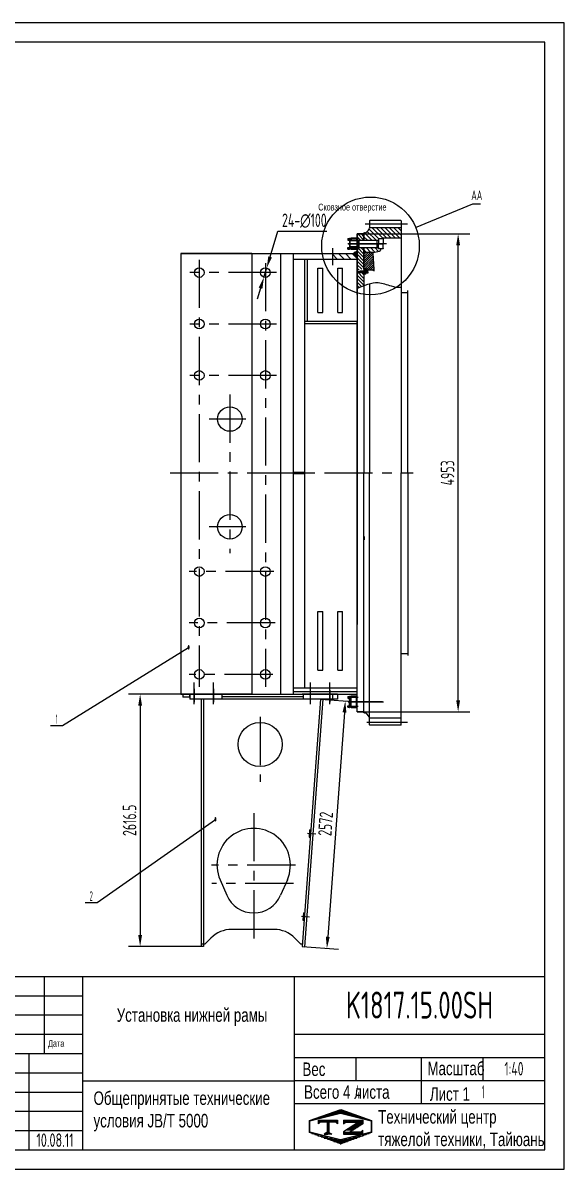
# Model space of a CAD drawing. Header units: millimetres. Extents: x 0 to 16800, y 0 to 11880.
# Drawn here: x 11187 to 16800, y 0 to 11880 of the extents above; entities that cross this region are included whole.
import ezdxf
from ezdxf.enums import TextEntityAlignment as Align

# ---------------------------------------------------------------- set-up
doc = ezdxf.new("R2010")
doc.units = ezdxf.units.MM
doc.header["$LTSCALE"] = 400
doc.linetypes.add('G', pattern=[2, 1.25, -0.25, 0.25, -0.25])
for name, color, linetype in [('01', 7, 'Continuous'), ('02', 1, 'Continuous'), ('05', 4, 'G'), ('08', 1, 'Continuous'), ('11', 3, 'Continuous'), ('THICK', 7, 'Continuous')]:
    doc.layers.add(name, color=color, linetype=linetype)
doc.styles.get("Standard").update_dxf_attribs({"font": 'isocp', "width": 0.707, "bigfont": 'intecad.shx'})
doc.dimstyles.new('INTE', dxfattribs={"dimscale": 40, "dimtxt": 3.5, "dimasz": 3, "dimexe": 3, "dimexo": 0, "dimgap": 1, "dimtad": 1, "dimdec": 4, "dimdsep": 46, "dimtxsty": 'Standard', "dimcen": 0, "dimclrd": 1, "dimclre": 1, "dimclrt": 3, "dimaunit": 1, "dimadec": 0, "dimazin": 0, "dimtfac": 1, "dimtdec": 4, "dimtmove": 0, "dimatfit": 0, "dimfxl": 1, "dimarcsym": 0})
doc.dimstyles.new('inte_cir_cir10', dxfattribs={"dimscale": 40, "dimtxt": 3.5, "dimasz": 3, "dimexe": 3, "dimexo": 0, "dimgap": 1, "dimtad": 1, "dimtoh": 1, "dimdec": 4, "dimdsep": 46, "dimtxsty": 'Standard', "dimcen": 0, "dimclrd": 1, "dimclre": 1, "dimclrt": 3, "dimaunit": 1, "dimadec": 0, "dimazin": 0, "dimtfac": 1, "dimtdec": 4, "dimtmove": 0, "dimatfit": 0, "dimfxl": 1, "dimarcsym": 0})

# ---------------------------------------------------------------- blocks, each defined once
blk = doc.blocks.new('*D158')
at = {"layer": '08', "color": 1, "lineweight": -2}
for p, q in [((13751, 9455), (13832, 9720)), ((13832, 9720), (14340, 9720)), ((13687, 9245), (13716, 9340)), ((13652, 9130), (13617, 9015))]:
    blk.add_line(p, q, dxfattribs=at)
at = {"layer": '08', "color": 1}
for points in [[(13732, 9461), (13770, 9449), (13716, 9340)], [(13633, 9136), (13671, 9124), (13687, 9245)]]:
    blk.add_solid(points, dxfattribs=at)
at = {"layer": 'Defpoints', "color": 0}
for p in [(13716, 9340), (13687, 9245)]:
    blk.add_point(p, dxfattribs=at)
at = {"layer": '08', "color": 3, "insert": (14106, 9830), "char_height": 140, "attachment_point": 5}
blk.add_mtext('24-∅100', dxfattribs=at)
blk = doc.blocks.new('*D174')
at = {"layer": '08', "color": 1, "lineweight": -2}
for p, q in [((12919, 4923), (12283, 4923)), ((12403, 4803), (12403, 2427)), ((13035, 2307), (12283, 2307))]:
    blk.add_line(p, q, dxfattribs=at)
at = {"layer": '08', "color": 1}
for points in [[(12383, 4803), (12423, 4803), (12403, 4923)], [(12383, 2427), (12423, 2427), (12403, 2307)]]:
    blk.add_solid(points, dxfattribs=at)
at = {"layer": 'Defpoints', "color": 0}
for p in [(12919, 4923), (12403, 2307), (13035, 2307)]:
    blk.add_point(p, dxfattribs=at)
at = {"layer": '08', "color": 3, "insert": (12293, 3615), "char_height": 140, "attachment_point": 5, "rotation": 90}
blk.add_mtext('2616.5', dxfattribs=at)
blk = doc.blocks.new('*D175')
at = {"layer": '08', "color": 1, "lineweight": -2}
for p, q in [((14273, 4872), (14651, 4843)), ((14522, 4733), (14349, 2407)), ((14082, 2307), (14460, 2279))]:
    blk.add_line(p, q, dxfattribs=at)
at = {"layer": '08', "color": 1}
for points in [[(14502, 4734), (14542, 4731), (14531, 4852)], [(14329, 2409), (14369, 2406), (14340, 2287)]]:
    blk.add_solid(points, dxfattribs=at)
at = {"layer": 'Defpoints', "color": 0}
for p in [(14273, 4872), (14082, 2307), (14340, 2287)]:
    blk.add_point(p, dxfattribs=at)
at = {"layer": '08', "color": 3, "insert": (14326, 3578), "char_height": 140, "attachment_point": 5, "rotation": 85.7445}
blk.add_mtext('2572', dxfattribs=at)
blk = doc.blocks.new('*D192')
at = {"layer": '08', "color": 1, "lineweight": -2}
for p, q in [((14724, 9693), (15821, 9693)), ((15701, 4860), (15701, 9573)), ((14724, 4740), (15821, 4740))]:
    blk.add_line(p, q, dxfattribs=at)
at = {"layer": '08', "color": 1}
for points in [[(15681, 9573), (15721, 9573), (15701, 9693)], [(15681, 4860), (15721, 4860), (15701, 4740)]]:
    blk.add_solid(points, dxfattribs=at)
at = {"layer": 'Defpoints', "color": 0}
for p in [(14724, 9693), (15701, 9693), (14724, 4740)]:
    blk.add_point(p, dxfattribs=at)
at = {"layer": '08', "color": 3, "insert": (15591, 7216), "char_height": 140, "attachment_point": 5, "rotation": 90}
blk.add_mtext('4953', dxfattribs=at)
blk = doc.blocks.new('*U188')
at = {"layer": '01'}
for p, q in [((0, 0), (72, 0)), ((0, 0), (2, -2)), ((2, -2), (70, -2)), ((72, 0), (70, -2))]:
    blk.add_line(p, q, dxfattribs=at)
blk = doc.blocks.new('JG')
at = {"layer": '02', "linetype": 'Continuous'}
h = blk.add_hatch(dxfattribs=at)
h.set_pattern_fill('LINE', color=1, scale=2, angle=-45, style=0)
h.set_pattern_definition([(315, (-1165.1466, 31310.6454), (4.490128, 4.490128), [])])
h.paths.add_polyline_path([(15286, 9262), (15286, 9257), (15284, 9257), (15284, 9249), (15303, 9249), (15303, 9262)])
edge = h.paths.add_edge_path()
edge.add_line((15286, 9289), (15286, 9280))
edge.add_line((15286, 9280), (15303, 9280))
edge.add_line((15303, 9280), (15303, 9303))
edge.add_line((15303, 9303), (15299, 9303))
edge.add_arc((15299, 9300), 3, 90, 165)
edge.add_line((15296, 9301), (15294, 9292))
edge.add_arc((15289, 9294), 5, 270, 345, ccw=False)
edge.add_line((15289, 9289), (15286, 9289))
at = {"layer": '01', "color": 7, "linetype": 'Continuous'}
for p, q in [((15289, 9289), (15286, 9289)), ((15294, 9292), (15296, 9301)), ((15303, 9303), (15299, 9303))]:
    blk.add_line(p, q, dxfattribs=at)
at = {"layer": '01'}
for p, q in [((15286, 9289), (15286, 9257)), ((15303, 9280), (15286, 9280)), ((15303, 9249), (15303, 9303)), ((15284, 9257), (15284, 9249)), ((15286, 9257), (15284, 9257)), ((15303, 9249), (15284, 9249)), ((15303, 9262), (15286, 9262))]:
    blk.add_line(p, q, dxfattribs=at)
at = {"layer": '01', "color": 7, "linetype": 'Continuous'}
for centre, radius, start, end in [((15289, 9294), 5, 270, 345), ((15299, 9300), 3, 90, 165)]:
    blk.add_arc(centre, radius, start, end, dxfattribs=at)
at = {"layer": '05', "color": 142, "linetype": 'G'}
blk.add_line((15314, 9271), (15276, 9271), dxfattribs=at)
blk = doc.blocks.new('*U196')
at = {"layer": '01'}
for p, q in [((-12, 4), (-12, 0)), ((0, 4), (-12, 4)), ((-12, 0), (0, 0)), ((0, 0), (-2, 4)), ((0, 4), (2, 0)), ((0, 4), (12, 4)), ((12, 0), (0, 0)), ((12, 4), (12, 0))]:
    blk.add_line(p, q, dxfattribs=at)
at = {"layer": '05'}
blk.add_line((0, 6), (0, -2), dxfattribs=at)
blk = doc.blocks.new('HJGFAS')
at = {"layer": '02', "linetype": 'Continuous', "ltscale": 0.75}
h = blk.add_hatch(dxfattribs=at)
h.set_pattern_fill('LINE', color=1, scale=5, angle=45, style=0)
h.set_pattern_definition([(45, (12145.463, 21111.644), (-11.22532, 11.22532), [])])
h.paths.add_polyline_path([(14816, 9492, 0.397722), (14806, 9501), (14754, 9501, 0.213422), (14751, 9500, -0.213422), (14749, 9499), (14739, 9499, -0.317837), (14737, 9501), (14724, 9501), (14724, 9316), (14729, 9316, 0.339454), (14734, 9320), (14736, 9329), (14737, 9331), (14739, 9331), (14747, 9331), (14749, 9331), (14749, 9329), (14751, 9319, 0.36397), (14754, 9316), (14815, 9316, 0.4309), (14825, 9327), (14825, 9327)])
at = {"layer": '01'}
for p, q in [((14724, 9515), (14724, 9326)), ((14817, 9501), (14737, 9501)), ((14787, 9501), (14787, 9501)), ((14817, 9501), (14787, 9501)), ((14678, 9305), (14675, 9299)), ((14678, 9292), (14675, 9299)), ((14685, 9305), (14678, 9305)), ((14678, 9305), (14678, 9299)), ((14678, 9292), (14678, 9299)), ((14685, 9292), (14678, 9292)), ((14685, 9307), (14685, 9299)), ((14697, 9305), (14685, 9305)), ((14685, 9291), (14685, 9299)), ((14697, 9292), (14685, 9292)), ((14697, 9307), (14697, 9299)), ((14747, 9307), (14697, 9307)), ((14697, 9291), (14697, 9299)), ((14747, 9291), (14697, 9291)), ((14741, 9307), (14741, 9299)), ((14741, 9291), (14741, 9299)), ((14747, 9311), (14747, 9299)), ((14763, 9311), (14747, 9311)), ((14747, 9287), (14747, 9299)), ((14763, 9287), (14747, 9287)), ((14763, 9299), (14763, 9311)), ((14763, 9299), (14763, 9287))]:
    blk.add_line(p, q, dxfattribs=at)
at = {"layer": '01', "color": 7, "linetype": 'Continuous'}
for p, q in [((14731, 9515), (14724, 9515)), ((14732, 9509), (14724, 9509)), ((14734, 9513), (14737, 9501)), ((14817, 9501), (14806, 9501))]:
    blk.add_line(p, q, dxfattribs=at)
at = {"layer": '01', "ltscale": 0.75}
for p, q in [((14724, 9509), (14724, 9316)), ((14816, 9492), (14825, 9327))]:
    blk.add_line(p, q, dxfattribs=at)
at = {"layer": '01', "color": 7, "linetype": 'Continuous', "ltscale": 0.75}
for p, q in [((14732, 9509), (14724, 9509)), ((14749, 9499), (14739, 9499)), ((14806, 9501), (14754, 9501)), ((14806, 9501), (14754, 9501)), ((14729, 9316), (14724, 9316)), ((14734, 9320), (14736, 9329)), ((14747, 9331), (14739, 9331)), ((14751, 9319), (14749, 9329)), ((14815, 9316), (14754, 9316))]:
    blk.add_line(p, q, dxfattribs=at)
at = {"layer": '01', "color": 7, "linetype": 'Continuous'}
blk.add_arc((14731, 9512), 3, 15, 90, dxfattribs=at)
at = {"layer": '01'}
blk.add_arc((14732, 9506), 3, 15, 90, dxfattribs=at)
at = {"layer": '01', "color": 7, "linetype": 'Continuous', "ltscale": 0.75}
for centre, radius, start, end in [((14739, 9502), 2.65, 194.1923, 272.454), ((14749, 9502), 3, 270, 318.1897), ((14754, 9498), 3, 90, 138.1897), ((14729, 9321), 5, 270, 345), ((14739, 9328), 3, 90, 165), ((14747, 9328), 3, 10, 90), ((14754, 9319), 3, 190, 270)]:
    blk.add_arc(centre, radius, start, end, dxfattribs=at)
at = {"layer": '01', "ltscale": 0.75}
for centre, start, end in [((14806, 9491), 3.2448, 90), ((14815, 9326), 270, 3.2448)]:
    blk.add_arc(centre, 10, start, end, dxfattribs=at)
at = {"layer": '02', "ltscale": 0.75}
for p, q in [((14754, 9501), (14746, 9501)), ((14729, 9316), (14735, 9316)), ((14734, 9320), (14733, 9315)), ((14739, 9331), (14734, 9331)), ((14736, 9329), (14738, 9333)), ((14747, 9331), (14751, 9331)), ((14749, 9329), (14748, 9336)), ((14751, 9319), (14752, 9314)), ((14754, 9316), (14751, 9316)), ((14825, 9327), (14826, 9308))]:
    blk.add_line(p, q, dxfattribs=at)
at = {"layer": '02', "color": 1, "linetype": 'Continuous'}
for p, q in [((14697, 9307), (14685, 9307)), ((14697, 9291), (14685, 9291))]:
    blk.add_line(p, q, dxfattribs=at)
at = {"layer": '02'}
for p, q in [((14741, 9305), (14697, 9305)), ((14741, 9292), (14697, 9292)), ((14815, 9316), (14830, 9316))]:
    blk.add_line(p, q, dxfattribs=at)
at = {"layer": '05'}
blk.add_line((14766, 9299), (14663, 9299), dxfattribs=at)
at = {"layer": '01'}
blk.add_blockref('JG', (-560, 27), dxfattribs=at)
at = {"layer": '01', "rotation": 270}
blk.add_blockref('*U196', (14743, 9299), dxfattribs=at)
blk = doc.blocks.new('*U228')
at = {"layer": '01'}
for points in [[(415, 292), (25, 292)], [(415, 5), (415, 292)], [(25, 5), (415, 5)]]:
    blk.add_lwpolyline(points, dxfattribs=at)
at = {"layer": '02'}
for points in [[(420, 297), (0, 297)], [(420, 0), (420, 297)], [(0, 0), (420, 0)]]:
    blk.add_lwpolyline(points, dxfattribs=at)
blk = doc.blocks.new('*X232')
at = {"color": 0}
for p, q in [((127.06, 7.8), (132.06, 7.8)), ((127.06, 7.5), (132.06, 7.5)), ((127.06, 7.2), (127.32, 7.2)), ((128.77, 6), (130.57, 6)), ((129.23, 6.3), (131.04, 6.3)), ((129.7, 6.6), (131.51, 6.6)), ((130.16, 6.9), (131.98, 6.9)), ((130.62, 7.2), (132.06, 7.2)), ((127.84, 5.4), (129.64, 5.4)), ((128.3, 5.7), (130.1, 5.7))]:
    blk.add_line(p, q, dxfattribs=at)
blk = doc.blocks.new('*X233')
at = {"color": 0}
for p, q in [((127.06, 4.8), (132.06, 4.8)), ((127.06, 4.5), (132.06, 4.5)), ((131.84, 5.1), (132.06, 5.1))]:
    blk.add_line(p, q, dxfattribs=at)
blk = doc.blocks.new('*X231')
at = {"color": 0}
for p, q in [((122.34, 4.5), (123.72, 4.5)), ((122.82, 4.8), (123.24, 4.8))]:
    blk.add_line(p, q, dxfattribs=at)
blk = doc.blocks.new('*X230')
at = {"color": 0}
for p, q in [((120.53, 7.8), (125.53, 7.8)), ((120.53, 7.5), (125.53, 7.5)), ((120.53, 7.2), (120.79, 7.2)), ((125.27, 7.2), (125.53, 7.2))]:
    blk.add_line(p, q, dxfattribs=at)
blk = doc.blocks.new('*X229')
at = {"color": 0}
for p, q in [((121.52, 9), (123.12, 9)), ((122.38, 9.3), (124.32, 9.3)), ((123.24, 9.6), (125.52, 9.6)), ((124.1, 9.9), (128.52, 9.9)), ((124.97, 10.2), (127.67, 10.2)), ((125.83, 10.5), (126.82, 10.5)), ((127.02, 9.6), (129.37, 9.6)), ((128.22, 9.3), (130.22, 9.3)), ((129.42, 9), (131.07, 9)), ((118.22, 7.8), (118.32, 7.8)), ((118.22, 7.5), (118.27, 7.5)), ((118.22, 7.2), (118.27, 7.2)), ((118.22, 6.9), (118.27, 6.9)), ((118.22, 6.6), (118.27, 6.6)), ((118.22, 6.3), (118.27, 6.3)), ((118.22, 6), (118.27, 6)), ((118.94, 8.1), (119.52, 8.1)), ((119.8, 8.4), (120.72, 8.4)), ((120.66, 8.7), (121.92, 8.7)), ((130.62, 8.7), (131.92, 8.7)), ((131.82, 8.4), (132.77, 8.4)), ((133.02, 8.1), (133.62, 8.1)), ((134.22, 7.8), (134.32, 7.8)), ((134.27, 7.5), (134.32, 7.5)), ((134.27, 7.2), (134.32, 7.2)), ((134.27, 6.9), (134.32, 6.9)), ((134.27, 6.6), (134.32, 6.6)), ((134.27, 6.3), (134.32, 6.3)), ((134.27, 6), (134.32, 6)), ((118.22, 5.7), (118.27, 5.7)), ((118.22, 5.4), (118.27, 5.4)), ((118.22, 5.1), (118.27, 5.1)), ((118.22, 4.8), (118.27, 4.8)), ((118.79, 4.5), (119.42, 4.5)), ((119.61, 4.2), (120.62, 4.2)), ((120.43, 3.9), (121.82, 3.9)), ((121.26, 3.6), (123.02, 3.6)), ((122.08, 3.3), (124.22, 3.3)), ((122.91, 3), (125.42, 3)), ((127.12, 3), (129.7, 3)), ((128.32, 3.3), (130.51, 3.3)), ((129.52, 3.6), (131.32, 3.6)), ((130.72, 3.9), (132.14, 3.9)), ((131.92, 4.2), (132.95, 4.2)), ((133.12, 4.5), (133.76, 4.5)), ((134.27, 5.7), (134.32, 5.7)), ((134.27, 5.4), (134.32, 5.4)), ((134.27, 5.1), (134.32, 5.1)), ((134.27, 4.8), (134.32, 4.8)), ((123.73, 2.7), (128.89, 2.7)), ((124.55, 2.4), (128.07, 2.4)), ((125.38, 2.1), (127.26, 2.1)), ((126.2, 1.8), (126.45, 1.8))]:
    blk.add_line(p, q, dxfattribs=at)

msp = doc.modelspace()

# ---------------------------------------------------------------- hatches: boundary and pattern name
at = {"layer": '02', "linetype": 'Continuous'}
h = msp.add_hatch(dxfattribs=at)
h.set_pattern_fill('LINE', color=1, scale=10, angle=135, style=0)
h.set_pattern_definition([(135, (-38.61, 0), (-22.45064, -22.45064), [])])
h.paths.add_polyline_path([(14874.54901, 9628.31797), (14874.54901, 9641.81797, -0.4142135624), (14875.54901, 9642.81797), (14906.95539, 9642.81797, -0.1662485286), (14926.54901, 9649.51797), (15111.39901, 9649.51797), (15111.39901, 9653.31797), (15111.39901, 9757.14697), (14781.19901, 9757.14697), (14781.19901, 9755.7228, -0.1989123674), (14771.82642, 9733.09538), (14752.42159, 9713.69055), (14743.04901, 9704.31797), (14729.79417, 9704.31797), (14724.04901, 9704.31797), (14724.04901, 9628.31797)])
h.paths.add_polyline_path([(14724.04901, 9552.31797), (14724.04901, 9515.31797), (14730.63974, 9515.31797, -0.3394542589), (14733.53752, 9513.09442), (14736.69301, 9501.31797), (14816.95986, 9501.31797), (14883.80643, 9513.10482, 0.3639702343), (14894.54901, 9525.90732), (14894.54901, 9537.81797), (14875.54901, 9537.81797, -0.4142135624), (14874.54901, 9538.81797), (14874.54901, 9552.31797)])
h = msp.add_hatch(dxfattribs=at)
h.set_pattern_fill('LINE', color=1, scale=8, angle=135, style=0)
h.set_pattern_definition([(135, (-38.61, 0), (-17.960512, -17.960512), [])])
edge = h.paths.add_edge_path()
edge.add_spline(control_points=[(14654.54901, 9128.32233), (14677.72097, 9138.76795), (14700.89294, 9149.21357), (14724.04901, 9158.4167)], knot_values=[0, 0, 0, 0, 71.9340251561, 71.9340251561, 71.9340251561, 71.9340251561], degree=3, periodic=0)
edge.add_line((14724.04901, 9158.4167), (14724.04901, 9302.31797))
edge.add_line((14724.04901, 9302.31797), (14690.54901, 9302.31797))
edge.add_line((14690.54901, 9302.31797), (14686.54901, 9302.31797))
edge.add_line((14686.54901, 9302.31797), (14686.54901, 9304.71797))
edge.add_line((14686.54901, 9304.71797), (14679.54901, 9304.71797))
edge.add_line((14679.54901, 9304.71797), (14674.00644, 9314.31797))
edge.add_line((14674.00644, 9314.31797), (14679.54901, 9323.91797))
edge.add_line((14679.54901, 9323.91797), (14686.54901, 9323.91797))
edge.add_line((14686.54901, 9323.91797), (14686.54901, 9326.31797))
edge.add_line((14686.54901, 9326.31797), (14690.54901, 9326.31797))
edge.add_line((14690.54901, 9326.31797), (14724.04901, 9326.31797))
edge.add_line((14724.04901, 9326.31797), (14724.04901, 9515.31797))
edge.add_line((14724.04901, 9515.31797), (14724.04901, 9552.31797))
edge.add_line((14724.04901, 9552.31797), (14656.54901, 9552.31797))
edge.add_line((14656.54901, 9552.31797), (14656.54901, 9526.31797))
edge.add_line((14656.54901, 9526.31797), (14654.54901, 9526.31797))
edge.add_line((14654.54901, 9526.31797), (14654.54901, 9128.32233))
h.paths.add_polyline_path([(14654.54901, 9692.51797), (14654.54901, 9654.31797), (14656.54901, 9654.31797), (14656.54901, 9628.31797), (14724.04901, 9628.31797), (14724.04901, 9692.51797)])
h = msp.add_hatch(dxfattribs=at)
h.set_pattern_fill('_USER', color=1, scale=0.5, angle=-45, style=0, double=1, pattern_type=0)
h.set_pattern_definition([(315, (11166.3874, 15015.28526), (0.35355339, 0.35355339), []), (45, (11166.3874, 15015.28526), (-0.35355339, 0.35355339), [])])
h.paths.add_polyline_path([(14654.54901, 9515.65655), (14609.54901, 9489.31797), (14654.54901, 9444.31797)])
at = {"layer": '02'}
h = msp.add_hatch(dxfattribs=at)
h.set_pattern_fill('_USER', color=256, scale=50, angle=-45, style=0, pattern_type=0)
h.set_pattern_definition([(315, (6681.4, 20734.174), (35.35534, 35.35534), [])])
h.paths.add_polyline_path([(14609.84901, 9489.01797), (14397.62484, 9489.01797), (14397.62484, 9432.01797), (14654.54901, 9432.01797), (14654.54901, 9444.31797)])

# ---------------------------------------------------------------- linework, layer by layer
for p, q in [((14654.54901, 9650.81797), (14654.54901, 9691.81797)), ((14874.54901, 9641.81797), (14874.54901, 9590.31797)), ((14906.95539, 9642.81797), (14875.54901, 9642.81797)), ((14922.54901, 9642.31797), (14876.04901, 9642.31797)), ((14654.54901, 9064.40717), (14654.54901, 9529.81797)), ((14656.54901, 9552.31797), (14874.54901, 9552.31797)), ((14874.54901, 9552.77799), (14874.54901, 9538.81797)), ((14894.54901, 9537.81797), (14875.54901, 9537.81797)), ((14922.54901, 9538.31797), (14876.04901, 9538.31797)), ((12918.54901, 4923.01797), (12918.54901, 4871.51797)), ((14450.54901, 4871.51797), (12918.54901, 4871.51797)), ((13035.04901, 4871.51797), (13035.04901, 2306.51797)), ((13060.04901, 4871.51797), (13060.04901, 2306.51797)), ((13250.54901, 4923.01797), (13250.54901, 4871.51797)), ((14095.04901, 4896.51797), (13250.54901, 4896.51797)), ((14273.04901, 4871.51797), (14082.19553, 2306.60882)), ((14450.54901, 4923.01797), (14095.04901, 4923.01797)), ((14095.04901, 4923.01797), (14095.04901, 4871.51797)), ((14298.11812, 4871.51797), (14107.12661, 2304.75371)), ((14399.54901, 4923.01797), (14399.54901, 4871.51797)), ((14450.54901, 4923.01797), (14450.54901, 4871.51797)), ((14160.23844, 3517.1551), (14154.59891, 3441.36463)), ((14096.20012, 2656.53434), (14090.56059, 2580.74387)), ((13792.21387, 2484.01797), (13351.88414, 2484.01797)), ((13060.04901, 2331.51797), (13035.04901, 2331.51797)), ((13060.04901, 2306.51797), (13035.04901, 2306.51797)), ((13073.04901, 2331.51797), (13060.04901, 2331.51797)), ((14084.04901, 2331.51797), (14071.04901, 2331.51797))]:
    msp.add_line(p, q)
msp.add_circle((13647.04901, 4401.51797), 228.5)
for centre, start, end in [((14875.54901, 9641.81797), 90, 180), ((14875.54901, 9538.81797), 180, 270)]:
    msp.add_arc(centre, 1, start, end)
at = {"layer": '01'}
for p, q in [((14781.19901, 9828.51797), (14784.19901, 9831.51797)), ((14557.54901, 9645.40087), (14557.54901, 9629.23506)), ((14557.54901, 9645.40087), (14572.34901, 9645.40087)), ((14557.54901, 9641.35942), (14572.34901, 9641.35942)), ((14557.54901, 9633.27652), (14572.34901, 9633.27652)), ((14557.54901, 9629.23506), (14572.34901, 9629.23506)), ((14572.34901, 9646.31797), (14572.34901, 9628.31797)), ((14572.34901, 9646.31797), (14574.34901, 9646.31797)), ((14572.34901, 9628.31797), (14574.34901, 9628.31797)), ((14574.34901, 9646.31797), (14574.34901, 9628.31797)), ((14576.54901, 9626.31797), (14662.54901, 9626.31797)), ((14648.54901, 9649.81797), (14590.54901, 9649.81797)), ((14656.54901, 9650.81797), (14648.54901, 9650.81797)), ((14648.54901, 9627.81797), (14656.54901, 9627.81797)), ((14650.54901, 9626.31797), (14650.54901, 9554.31797)), ((14654.54901, 9650.81797), (14654.54901, 9692.51797)), ((14654.54901, 9692.51797), (14724.04901, 9692.51797)), ((14654.54901, 9692.51797), (14724.04901, 9692.51797)), ((14654.54901, 9692.51797), (14654.54901, 9650.81797)), ((14656.54901, 9654.31797), (14654.54901, 9654.31797)), ((14662.54901, 9626.31797), (14670.01311, 9628.31797)), ((14662.54901, 9626.31797), (14662.54901, 9554.31797)), ((14670.01311, 9628.31797), (14670.01311, 9552.31797)), ((14724.04901, 9628.31797), (14724.04901, 9692.51797)), ((14724.04901, 9692.51797), (14724.04901, 9628.31797)), ((14858.54901, 9628.31797), (14858.54901, 9552.31797)), ((14858.54901, 9628.31797), (14870.77255, 9625.04268)), ((14874.54901, 9640.81797), (14874.54901, 9627.85794)), ((14922.54901, 9642.31797), (14924.54901, 9640.31797)), ((14924.54901, 9640.31797), (14924.54901, 9590.31797)), ((15111.39901, 9653.31797), (15111.39901, 9649.51797)), ((14557.54901, 9535.23506), (14557.54901, 9551.40087)), ((14557.54901, 9551.40087), (14572.34901, 9551.40087)), ((14557.54901, 9547.35942), (14572.34901, 9547.35942)), ((14557.54901, 9539.27652), (14572.34901, 9539.27652)), ((14557.54901, 9535.23506), (14572.34901, 9535.23506)), ((14572.34901, 9534.31797), (14572.34901, 9552.31797)), ((14572.34901, 9552.31797), (14574.34901, 9552.31797)), ((14572.34901, 9534.31797), (14574.34901, 9534.31797)), ((14574.34901, 9534.31797), (14574.34901, 9552.31797)), ((14576.54901, 9554.31797), (14662.54901, 9554.31797)), ((14648.54901, 9530.81797), (14590.54901, 9530.81797)), ((14648.54901, 9552.81797), (14656.54901, 9552.81797)), ((14656.54901, 9529.81797), (14648.54901, 9529.81797)), ((14654.54901, 9432.01797), (14654.54901, 9529.81797)), ((14654.54901, 9529.81797), (14654.54901, 5645.01797)), ((14656.54901, 9526.31797), (14654.54901, 9526.31797)), ((14662.54901, 9554.31797), (14670.01311, 9552.31797)), ((14724.04901, 9326.31797), (14724.04901, 9552.31797)), ((14724.04901, 9552.31797), (14724.04901, 9326.31797)), ((14816.87091, 9501.30228), (14883.80643, 9513.10482)), ((14858.54901, 9552.31797), (14870.77255, 9555.59326)), ((14874.54901, 9539.81797), (14874.54901, 9590.31797)), ((14924.54901, 9540.31797), (14922.54901, 9538.31797)), ((14924.54901, 9540.31797), (14924.54901, 9590.31797)), ((12825.54901, 9489.01797), (14654.54901, 9489.01797)), ((13860.44901, 4923.71797), (13860.44901, 9489.01797)), ((13994.34901, 4923.71797), (13994.34901, 9489.01797)), ((13994.34901, 9432.01797), (14654.54901, 9432.01797)), ((14137.9136, 8787.01797), (14137.9136, 9432.01797)), ((14609.54901, 9489.31797), (14654.54901, 9444.31797)), ((14247.43505, 8880.01797), (14247.43505, 9337.01797)), ((14247.43505, 9337.01797), (14297.43505, 9337.01797)), ((14297.43505, 8880.01797), (14297.43505, 9337.01797)), ((14451.68492, 8880.01797), (14451.68492, 9337.01797)), ((14451.68492, 9337.01797), (14501.68492, 9337.01797)), ((14501.68492, 8880.01797), (14501.68492, 9337.01797)), ((14724.04901, 9302.31797), (14724.04901, 7216.01797)), ((15111.39901, 9141.16296), (15111.39901, 7216.01797)), ((15111.39901, 9087.01797), (15175.04901, 9087.01797)), ((15180.54901, 9107.51797), (15178.04901, 9107.51797)), ((15178.04901, 9090.01797), (15178.04901, 9107.51797)), ((15180.54901, 7216.01797), (15180.54901, 9107.51797)), ((14247.43505, 8880.01797), (14297.43505, 8880.01797)), ((14451.68492, 8880.01797), (14501.68492, 8880.01797)), ((14110.09679, 8787.01797), (14654.54901, 8787.01797)), ((14654.54901, 4739.51797), (14654.54901, 8787.01797)), ((13994.34901, 7222.01797), (14110.09679, 7222.01797)), ((13994.34901, 7209.51797), (14110.09679, 7209.51797)), ((14724.04901, 4916.71797), (14724.04901, 7216.01797)), ((15111.39901, 4778.71797), (15111.39901, 7216.01797)), ((15180.54901, 7216.01797), (15180.54901, 5324.51797)), ((14247.43505, 5171.01797), (14247.43505, 5781.01797)), ((14247.43505, 5781.01797), (14297.43505, 5781.01797)), ((14297.43505, 5171.01797), (14297.43505, 5781.01797)), ((14451.68492, 5171.01797), (14451.68492, 5781.01797)), ((14451.68492, 5781.01797), (14501.68492, 5781.01797)), ((14501.68492, 5171.01797), (14501.68492, 5781.01797)), ((15111.39901, 5345.01797), (15175.04901, 5345.01797)), ((15178.04901, 5342.01797), (15178.04901, 5324.51797)), ((15180.54901, 5324.51797), (15178.04901, 5324.51797)), ((14247.43505, 5171.01797), (14297.43505, 5171.01797)), ((14451.68492, 5171.01797), (14501.68492, 5171.01797)), ((14724.04901, 4739.51797), (14724.04901, 5158.61797)), ((12825.74901, 4923.71797), (14654.54901, 4923.71797)), ((12844.04901, 4923.01797), (12844.04901, 4923.71797)), ((12844.04901, 4923.01797), (13275.84901, 4923.01797)), ((12918.54901, 4892.01797), (12844.04901, 4892.01797)), ((12918.54901, 4892.01797), (12918.54901, 4923.01797)), ((13275.84901, 4923.01797), (13275.84901, 4923.71797)), ((13994.34901, 4987.01797), (14654.54901, 4987.01797)), ((13994.34901, 4949.93147), (14654.54901, 4949.93147)), ((14083.54901, 4923.01797), (14083.54901, 4923.71797)), ((14438.24901, 4923.01797), (14083.54901, 4923.01797)), ((14438.24901, 4923.01797), (14438.24901, 4923.71797)), ((14557.54901, 4896.80087), (14557.54901, 4880.63506)), ((14557.54901, 4896.80087), (14572.34901, 4896.80087)), ((14557.54901, 4892.75942), (14572.34901, 4892.75942)), ((14557.54901, 4884.67652), (14572.34901, 4884.67652)), ((14557.54901, 4880.63506), (14572.34901, 4880.63506)), ((14572.34901, 4897.71797), (14572.34901, 4879.71797)), ((14572.34901, 4897.71797), (14574.34901, 4897.71797)), ((14572.34901, 4879.71797), (14574.34901, 4879.71797)), ((14574.34901, 4897.71797), (14574.34901, 4879.71797)), ((14576.54901, 4877.71797), (14590.54901, 4877.71797)), ((14648.54901, 4901.21797), (14590.54901, 4901.21797)), ((14654.54901, 4902.21797), (14648.54901, 4902.21797)), ((14557.54901, 4786.63506), (14557.54901, 4802.80087)), ((14557.54901, 4802.80087), (14572.34901, 4802.80087)), ((14557.54901, 4798.75942), (14572.34901, 4798.75942)), ((14557.54901, 4790.67652), (14572.34901, 4790.67652)), ((14557.54901, 4786.63506), (14572.34901, 4786.63506)), ((14572.34901, 4785.71797), (14572.34901, 4803.71797)), ((14572.34901, 4803.71797), (14574.34901, 4803.71797)), ((14572.34901, 4785.71797), (14574.34901, 4785.71797)), ((14574.34901, 4785.71797), (14574.34901, 4803.71797)), ((14576.54901, 4805.71797), (14590.54901, 4805.71797)), ((14648.54901, 4782.21797), (14590.54901, 4782.21797)), ((14654.54901, 4781.21797), (14648.54901, 4781.21797)), ((14654.54901, 4739.51797), (14724.04901, 4739.51797)), ((14781.19901, 4603.51797), (14784.19901, 4600.51797)), ((14160.23844, 3517.1551), (14172.20535, 3516.26465)), ((14154.59891, 3441.36463), (14166.56583, 3440.47418)), ((13231.18244, 2998.51797), (13300.87236, 2838.33818)), ((13929.91558, 2998.51797), (13860.22566, 2838.33818)), ((14096.20012, 2656.53434), (14108.16704, 2655.64389)), ((14090.56059, 2580.74387), (14102.52751, 2579.85342))]:
    msp.add_line(p, q, dxfattribs=at)
at = {"layer": '01', "color": 7, "linetype": 'Continuous'}
for p, q in [((14781.19901, 9828.51797), (14781.19901, 9755.7228)), ((15111.39901, 9757.14697), (14781.19901, 9757.14697)), ((15108.39901, 9831.51797), (14784.19901, 9831.51797)), ((15108.39901, 9831.51797), (15111.39901, 9828.51797)), ((15108.39901, 9831.51797), (15111.39901, 9828.51797)), ((15111.39901, 9828.51797), (15111.39901, 9141.16296)), ((14590.54901, 9645.31797), (14574.34901, 9645.31797)), ((14590.54901, 9629.31797), (14574.34901, 9629.31797)), ((14590.54901, 9649.81797), (14590.54901, 9626.31797)), ((14648.54901, 9650.81797), (14648.54901, 9626.31797)), ((14724.04901, 9692.51797), (14654.54901, 9692.51797)), ((14656.54901, 9654.31797), (14656.54901, 9626.31797)), ((14656.54901, 9628.31797), (14874.54901, 9628.31797)), ((14729.79417, 9704.31797), (14724.04901, 9704.31797)), ((14724.04901, 9704.31797), (14724.04901, 9628.31797)), ((14724.04901, 9692.51797), (14724.04901, 9628.31797)), ((14724.04901, 9692.01797), (14724.04901, 9628.31797)), ((14724.54901, 9704.31797), (14724.54901, 9704.31797)), ((14771.82642, 9733.09538), (14752.42159, 9713.69055)), ((15111.39901, 9649.51797), (14926.54901, 9649.51797)), ((14590.54901, 9551.31797), (14574.34901, 9551.31797)), ((14590.54901, 9535.31797), (14574.34901, 9535.31797)), ((14590.54901, 9554.31797), (14590.54901, 9530.81797)), ((14609.54901, 9489.31797), (14654.54901, 9515.65655)), ((14648.54901, 9554.31797), (14648.54901, 9529.81797)), ((14656.54901, 9554.31797), (14656.54901, 9526.31797)), ((14724.04901, 9552.31797), (14724.04901, 9326.31797)), ((14724.04901, 9552.31797), (14724.04901, 9326.31797)), ((14894.54901, 9537.81797), (14894.54901, 9525.90732)), ((12825.54901, 9489.01797), (12825.54901, 4923.71797)), ((13562.14901, 9489.01797), (12825.54901, 9489.01797)), ((13562.14901, 9489.01797), (12825.54901, 9489.01797)), ((13562.14901, 9489.01797), (13562.14901, 4923.71797)), ((13562.34901, 9489.01797), (13562.34901, 4923.71797)), ((14110.09679, 7222.01797), (14110.09679, 9432.01797)), ((14781.19901, 9177.92701), (14781.19901, 7216.01797)), ((14110.09679, 8766.01813), (14654.54901, 8766.01813)), ((14110.09679, 4987.01797), (14110.09679, 7209.51797)), ((14781.19901, 4603.51797), (14781.19901, 7216.01797)), ((14730.54901, 6520.85826), (14730.54901, 6555.01797)), ((14724.04901, 4879.71797), (14724.04901, 5159.11797)), ((14724.04901, 4879.71797), (14724.04901, 5159.11797)), ((13562.14901, 4923.71797), (12825.54901, 4923.71797)), ((12844.04901, 4923.01797), (12844.04901, 4892.01797)), ((14590.54901, 4896.71797), (14574.34901, 4896.71797)), ((14590.54901, 4880.71797), (14574.34901, 4880.71797)), ((14590.54901, 4841.71797), (14590.54901, 4901.21797)), ((14648.54901, 4841.71797), (14648.54901, 4902.21797)), ((14724.04901, 4879.71797), (14724.04901, 4916.71797)), ((14590.54901, 4802.71797), (14574.34901, 4802.71797)), ((14590.54901, 4786.71797), (14574.34901, 4786.71797)), ((14590.54901, 4782.21797), (14590.54901, 4841.71797)), ((14648.54901, 4781.21797), (14648.54901, 4841.71797)), ((14654.54901, 4739.51797), (14654.54901, 4823.71797)), ((14724.04901, 4739.51797), (14724.04901, 4803.71797)), ((14724.04901, 4727.71797), (14724.04901, 4803.71797)), ((14724.04901, 4740.01797), (14724.04901, 4803.71797)), ((15111.39901, 4603.51797), (15111.39901, 4778.71797)), ((14724.04901, 4739.51797), (14654.54901, 4739.51797)), ((14729.79417, 4727.71797), (14724.04901, 4727.71797)), ((14771.82642, 4698.94055), (14752.42159, 4718.34538)), ((15111.39901, 4674.88897), (14781.19901, 4674.88897)), ((15108.39901, 4600.51797), (14784.19901, 4600.51797)), ((15108.39901, 4600.51797), (15111.39901, 4603.51797)), ((13073.04901, 2331.51797), (13136.21658, 2394.68554)), ((14071.04901, 2331.51797), (14007.88144, 2394.68554)), ((14082.19553, 2306.60882), (14107.12661, 2304.75371))]:
    msp.add_line(p, q, dxfattribs=at)
at = {"layer": '01'}
for centre in [(13015.84901, 9292.51797), (13701.64901, 9292.51797), (13015.84901, 8759.11797), (13701.64901, 8759.11797), (13015.84901, 8225.71797), (13701.64901, 8225.71797), (13015.84901, 6193.61797), (13701.64901, 6193.71797), (13015.84901, 5660.31797), (13701.64901, 5660.31797), (13015.84901, 5126.91797), (13701.64901, 5126.91797)]:
    msp.add_circle(centre, 50, dxfattribs=at)
at = {"layer": '01', "color": 7, "linetype": 'Continuous'}
for centre in [(13333.34901, 7774.01797), (13333.54901, 7774.01797), (13333.34901, 6657.01797), (13333.54901, 6657.01797)]:
    msp.add_circle(centre, 127, dxfattribs=at)
for centre, radius, start, end in [((14749.19901, 9755.7228), 32, 315, 0), ((14729.79417, 9736.31797), 32, 270, 315), ((14926.54901, 9617.51797), 32, 90, 127.75604234), ((14729.79417, 4695.71797), 32, 45, 90), ((14749.19901, 4676.31313), 32, 0, 45), ((13580.54901, 3150.51797), 381, 336.487437496, 203.512562504), ((13580.54901, 2960.01797), 305, 203.512562504, 336.487437496), ((13351.88414, 2179.01797), 305, 90, 135), ((13792.21387, 2179.01797), 305, 45, 90)]:
    msp.add_arc(centre, radius, start, end, dxfattribs=at)
at = {"layer": '01'}
for centre, radius, start, end in [((14871.54901, 9627.94046), 3, 255, 0), ((14876.04901, 9640.81797), 1.5, 90, 180), ((14871.54901, 9552.69548), 3, 0, 105), ((14876.04901, 9539.81797), 1.5, 180, 270), ((14881.54901, 9525.90732), 13, 280, 0), ((15175.04901, 9090.01797), 3, 270, 0), ((15175.04901, 5342.01797), 3, 0, 90)]:
    msp.add_arc(centre, radius, start, end, dxfattribs=at)
at = {"layer": '02'}
for p, q in [((15260.33889, 9760.93606), (15854.55388, 10004.78546)), ((15854.55388, 10004.78546), (15934.55388, 10004.78546)), ((14729.79417, 9704.31797), (14743.04901, 9704.31797)), ((14743.04901, 9704.31797), (14752.42159, 9713.69055)), ((14397.62484, 9545.16264), (14397.62484, 9370.25331)), ((12905.99612, 5401.93583), (11598.48165, 4594.41438)), ((14729.79417, 4727.71797), (14743.04901, 4727.71797)), ((14743.04901, 4727.71797), (14752.42159, 4718.34538)), ((11598.48165, 4594.41438), (11474.48165, 4594.41438)), ((13184.24807, 3620.53465), (11957.52646, 2760.25875)), ((11957.52646, 2760.25875), (11833.52646, 2760.25875))]:
    msp.add_line(p, q, dxfattribs=at)
at = {"layer": '02', "color": 1, "linetype": 'Continuous'}
for p, q in [((14590.54901, 9643.71797), (14574.34901, 9643.71797)), ((14590.54901, 9630.91797), (14574.34901, 9630.91797)), ((14650.54901, 9622.31797), (14658.57261, 9626.31797)), ((14590.54901, 9549.71797), (14574.34901, 9549.71797)), ((14590.54901, 9536.91797), (14574.34901, 9536.91797)), ((14650.54901, 9622.31797), (14574.54901, 9622.31797)), ((14650.54901, 9558.31797), (14574.54901, 9558.31797)), ((14650.54901, 9558.31797), (14658.57261, 9554.31797)), ((14590.54901, 4895.11797), (14574.34901, 4895.11797)), ((14590.54901, 4882.31797), (14574.34901, 4882.31797)), ((14590.54901, 4873.71797), (14574.54901, 4873.71797)), ((14590.54901, 4801.11797), (14574.34901, 4801.11797)), ((14590.54901, 4788.31797), (14574.34901, 4788.31797)), ((14590.54901, 4809.71797), (14574.54901, 4809.71797)), ((14716.5745, 4739.51797), (14724.04901, 4746.99247))]:
    msp.add_line(p, q, dxfattribs=at)
at = {"layer": '02'}
msp.add_circle((14792.14956, 9568.80411), 506.07898, dxfattribs=at)
at = {"layer": '02', "color": 1, "linetype": 'Continuous'}
msp.add_open_spline([(14654.54901, 9128.32233), (14727.34459, 9161.13763), (14844.2999, 9213.85955), (14994.0717, 9153.37818), (15076.66675, 9136.23291), (15111.39901, 9141.16296)], degree=3, knots=[0, 0, 0, 0, 225.9833992975, 363.0708877478, 470.0581705236, 470.0581705236, 470.0581705236, 470.0581705236], dxfattribs=at)
at = {"layer": '05'}
for p, q in [((14736.11603, 9799.17597), (15138.85038, 9799.17597)), ((14753.87259, 9799.17597), (15176.52607, 9799.17597)), ((14959.67383, 9590.31797), (14557.0945, 9590.31797)), ((14915.614, 9590.31797), (14576.50013, 9590.31797)), ((14915.614, 4841.71797), (14576.50013, 4841.71797)), ((14753.87259, 4632.85997), (15176.52607, 4632.85997))]:
    msp.add_line(p, q, dxfattribs=at)
at = {"layer": '05', "color": 4, "linetype": 'G'}
for p, q in [((14663.61468, 9637.31797), (14553.7781, 9637.31797)), ((14663.61468, 9543.31797), (14553.7781, 9543.31797)), ((14559.65657, 9590.31797), (14926.03286, 9590.31797)), ((13015.84901, 9426.09326), (13015.84901, 5000.09313)), ((13701.64901, 9391.45884), (13701.64901, 5000.09313)), ((13818.38504, 9292.51797), (12917.14975, 9292.51797)), ((13818.38504, 8759.11797), (12917.14975, 8759.11797)), ((13818.38504, 8225.71797), (12917.14975, 8225.71797)), ((13333.34901, 8029.21924), (13333.34901, 6384.1186)), ((13333.54901, 8029.21924), (13333.54901, 6384.1186)), ((13497.52651, 7774.01797), (13118.63578, 7774.01797)), ((13497.52651, 7774.01797), (13118.83578, 7774.01797)), ((12713.38945, 7216.01797), (15234.34146, 7216.01797)), ((13497.52651, 6657.01797), (13118.63578, 6657.01797)), ((13497.52651, 6657.01797), (13118.83578, 6657.01797)), ((13788.44565, 6193.71797), (12911.79699, 6193.71797)), ((13801.73124, 5660.31797), (12911.79699, 5660.31797)), ((13778.96464, 5126.91797), (12911.79699, 5126.91797)), ((12962.04901, 4819.18862), (12962.04901, 5043.68858)), ((13165.04901, 4819.18862), (13165.04901, 5043.68858)), ((14168.54901, 4819.18862), (14168.54901, 5043.68858)), ((14371.74901, 4819.18862), (14371.74901, 5043.68858)), ((12962.04901, 4978.08603), (12962.04901, 4839.97873)), ((13165.04901, 4978.08603), (13165.04901, 4839.97873)), ((14371.54901, 4964.88603), (14371.54901, 4839.97873)), ((14663.61468, 4888.71797), (14553.7781, 4888.71797)), ((14663.61468, 4794.71797), (14553.7781, 4794.71797)), ((14559.65657, 4841.71797), (14926.03286, 4841.71797)), ((13647.04901, 4688.14691), (13647.04901, 4015.28494)), ((13580.54901, 3689.85444), (13580.54901, 2306.51797)), ((14139.42675, 3480.59863), (14224.37067, 3474.278)), ((14014.18032, 3150.51797), (13143.52564, 3150.51797)), ((13993.55957, 2960.01797), (13148.10804, 2960.01797)), ((14075.38843, 2619.97787), (14160.33235, 2613.65724))]:
    msp.add_line(p, q, dxfattribs=at)
at = {"layer": 'THICK'}
for p, q in [((9414.976, 1996.256), (16600, 1996.256)), ((11410.816, 1197.92), (11410.816, 1996.256)), ((11809.984, 200), (11809.984, 1996.256)), ((14005.408, 200), (14005.408, 1996.256)), ((16600, 200), (16600, 1996.256)), ((9414.976, 1397.504), (11809.984, 1397.504)), ((14005.408, 1397.504), (16600, 1397.504)), ((9414.976, 1197.92), (11809.984, 1197.92)), ((11251.1488, 200), (11251.1488, 1197.92)), ((14005.408, 1158.0032), (16600, 1158.0032)), ((14644.0768, 918.5024), (14644.0768, 1158.0032)), ((15322.6624, 679.0016), (15322.6624, 1158.0032)), ((15961.3312, 918.5024), (15961.3312, 1158.0032)), ((11809.984, 915.04229), (14005.408, 915.04229)), ((14005.408, 918.5024), (16600, 918.5024)), ((14005.408, 679.0016), (16600, 679.0016)), ((9414.976, 200), (16600, 200))]:
    msp.add_line(p, q, dxfattribs=at)
at = {"layer": 'THICK', "color": 3}
for p, q in [((9414.976, 1796.672), (11809.984, 1796.672)), ((9414.976, 1597.088), (11809.984, 1597.088)), ((9414.976, 998.336), (11809.984, 998.336)), ((9414.976, 798.752), (11809.984, 798.752)), ((9414.976, 599.168), (11809.984, 599.168)), ((14159.17053, 503.61062), (14482.69783, 616.29496)), ((14482.69783, 616.29496), (14802.02349, 503.61062)), ((14159.17053, 378.12125), (14159.17053, 503.61062)), ((14161.27137, 501.0729), (14480.60577, 580.9065)), ((14161.27137, 381.3225), (14161.27137, 501.0729)), ((14251.44279, 467.4153), (14251.44279, 507.3321)), ((14251.44279, 507.3321), (14451.02679, 507.3321)), ((14271.40119, 487.3737), (14251.44279, 467.4153)), ((14431.06839, 487.3737), (14271.40119, 487.3737)), ((14342.50049, 487.56432), (14342.50049, 378.08123)), ((14351.23206, 487.56432), (14351.23206, 378.08123)), ((14361.21098, 487.56432), (14361.21098, 378.08123)), ((14451.02679, 467.4153), (14431.06839, 487.3737)), ((14451.02679, 507.3321), (14451.02679, 467.4153)), ((14480.60577, 580.9065), (14799.94017, 501.0729)), ((14512.14225, 507.3321), (14512.14225, 467.4153)), ((14512.14225, 507.3321), (14711.72625, 507.3321)), ((14512.14225, 467.4153), (14532.10065, 487.3737)), ((14669.31034, 487.3737), (14512.14225, 385.68423)), ((14532.10065, 487.3737), (14669.31034, 487.3737)), ((14711.72625, 507.3321), (14711.72625, 467.4153)), ((14799.94017, 501.0729), (14799.94017, 381.3225)), ((14802.02349, 503.61062), (14802.02349, 378.12125)), ((9414.976, 399.584), (11809.984, 399.584)), ((14482.69783, 260.31489), (14159.17053, 378.12125)), ((14480.60577, 301.4889), (14161.27137, 381.3225)), ((14351.23206, 387.20483), (14312.56372, 362.87525)), ((14312.56372, 362.87525), (14351.23206, 362.87525)), ((14351.23206, 387.20483), (14389.90039, 362.87525)), ((14389.90039, 362.87525), (14351.23206, 362.87525)), ((14799.94017, 381.3225), (14480.60577, 301.4889)), ((14802.02349, 378.12125), (14482.69783, 260.31489)), ((14512.14225, 385.68423), (14512.14225, 362.87525)), ((14512.14225, 362.87525), (14711.72079, 362.87525)), ((14609.47131, 402.35687), (14578.96628, 382.83365)), ((14691.76239, 382.83365), (14578.96628, 382.83365)), ((14711.72079, 467.79654), (14609.47131, 402.35687)), ((14711.72079, 402.79205), (14691.76239, 382.83365)), ((14711.72079, 362.87525), (14711.72079, 402.79205))]:
    msp.add_line(p, q, dxfattribs=at)

# ---------------------------------------------------------------- block references
at = {"layer": '01', "xscale": 40, "yscale": 40, "zscale": 40}
msp.add_blockref('*U228', (0, 0), dxfattribs=at)
at = {"layer": '01', "rotation": 270}
msp.add_blockref('*U188', (14576.54901, 9626.31797), dxfattribs=at)
at = {"layer": '01'}
msp.add_blockref('HJGFAS', (0, 0), dxfattribs=at)
at = {"layer": '01', "xscale": -1, "rotation": 269.9999999999995}
msp.add_blockref('*U188', (14576.54901, 4805.71797), dxfattribs=at)
at = {"layer": 'THICK', "color": 3, "xscale": 39.91680000000042, "yscale": 39.91679999999997, "zscale": 39.91680000000001}
for name in ['*X229', '*X230', '*X232', '*X231', '*X233']:
    msp.add_blockref(name, (9440.22157, 190.24733), dxfattribs=at)

# ---------------------------------------------------------------- texts
at = {"layer": '01', "attachment_point": 1}
for s, insert, char_height in [('{\\fArial|b0|i0|c204|p34;\\C3;Сковзное отверстие}', (14249.89902, 10005.74313), 70), ('{\\fArial|b0|i0|c204|p34;\\C3;Установка нижней рамы}', (12159.97696, 1666.93739), 140), ('{\\fArial|b0|i0|c204|p34;Дата}', (11447.34493, 1338.2126), 70), ('{\\fArial|b0|i0|c204|p34;Масштаб}', (15382.34009, 1113.38571), 140), ('{\\fArial|b0|i0|c204|p34;Всего 4 листа}', (14103.13481, 868.73229), 140), ('{\\fArial|b0|i0|c204|p34;Лист 1}', (15407.67089, 847.64148), 140), ('{\\fArial|b0|i0|c204|p34;Общепринятые технические\\Pусловия \\fArial|b0|i0|c0|p34;JB/T 5000}', (11919.39854, 805.17913), 140), ('{\\fArial|b0|i0|c204|p34;Технический центр\\Pтяжелой техники, Тайюань}', (14871.50238, 611.4244), 140)]:
    msp.add_mtext(s, dxfattribs=dict(at, insert=insert, char_height=char_height))
at = {"layer": '01', "insert": (14086.24765, 1104.9494), "char_height": 140, "width": 8.4435827, "attachment_point": 1}
msp.add_mtext('{\\fArial|b0|i0|c204|p34;Вес}', dxfattribs=at)
at = {"layer": '02', "width": 0.605172}
for p, p2 in [((12893.99612, 5381.93583), (12917.99612, 5381.93583)), ((13172.24807, 3600.53465), (13196.24807, 3600.53465))]:
    msp.add_text('●', height=40, dxfattribs=at).set_placement(p, p2, align=Align.FIT)
at = {"layer": '11', "width": 0.707}
msp.add_text('AA', height=100, dxfattribs=at).set_placement((15894.55388, 10044.78546), align=Align.CENTER)
at = {"layer": '11'}
for s, height, width, p, p2 in [('1', 98.99495, 0.404, (11529.4827, 4614.41438), (11543.48059, 4614.41438)), ('2', 98.99495, 0.562593, (11878.53818, 2780.25875), (11912.51474, 2780.25875)), ('K1817.15.00SH', 280, 0.693499, (14537.3591, 1560), (16062.6409, 1560)), ('1:40', 140, 0.657692, (16180.98103, 970), (16379.01897, 970)), ('4', 140, 0.543846, (14635.255, 730), (14684.745, 730)), ('1', 140, 0.404, (15950.102, 730), (15969.898, 730)), ('10.08.11', 140, 0.680815, (11326.989, 230), (11713.011, 230))]:
    msp.add_text(s, height=height, dxfattribs=dict(at, width=width)).set_placement(p, p2, align=Align.FIT)

# ---------------------------------------------------------------- dimensions: what is measured, and where the dimension line sits
at = {"layer": '08'}
dim = msp.add_diameter_dim_2p(p1=(13687.06594, 9244.69188), p2=(13716.23207, 9340.34405), text='24-∅100', dimstyle='inte_cir_cir10', dxfattribs=at)
dim.commit()
dim.dimension.update_dxf_attribs({"geometry": '*D158', "text_midpoint": (14105.76759, 9719.58236), "dimtype": 163})
dim = msp.add_linear_dim(base=(15700.89, 9692.51797), p1=(14724.04901, 4739.51797), p2=(14724.04901, 9692.51797), angle=90, dimstyle='INTE', dxfattribs=at)
dim.commit()
dim.dimension.update_dxf_attribs({"geometry": '*D192', "text_midpoint": (15700.89, 7216.01797), "dimtype": 160})
dim = msp.add_linear_dim(base=(12403.31314, 2306.51797), p1=(12918.54901, 4923.01797), p2=(13035.04901, 2306.51797), angle=90, dimstyle='INTE', dxfattribs=at)
dim.commit()
dim.dimension.update_dxf_attribs({"geometry": '*D174', "text_midpoint": (12293.29936, 3614.76797)})
dim = msp.add_aligned_dim(p1=(14273.04901, 4871.51797), p2=(14082.19553, 2306.60882), distance=258.51077, dimstyle='INTE', dxfattribs=at)
dim.commit()
dim.dimension.update_dxf_attribs({"geometry": '*D175', "text_midpoint": (14325.70986, 3578.04428)})

doc.saveas('drawing.dxf')
